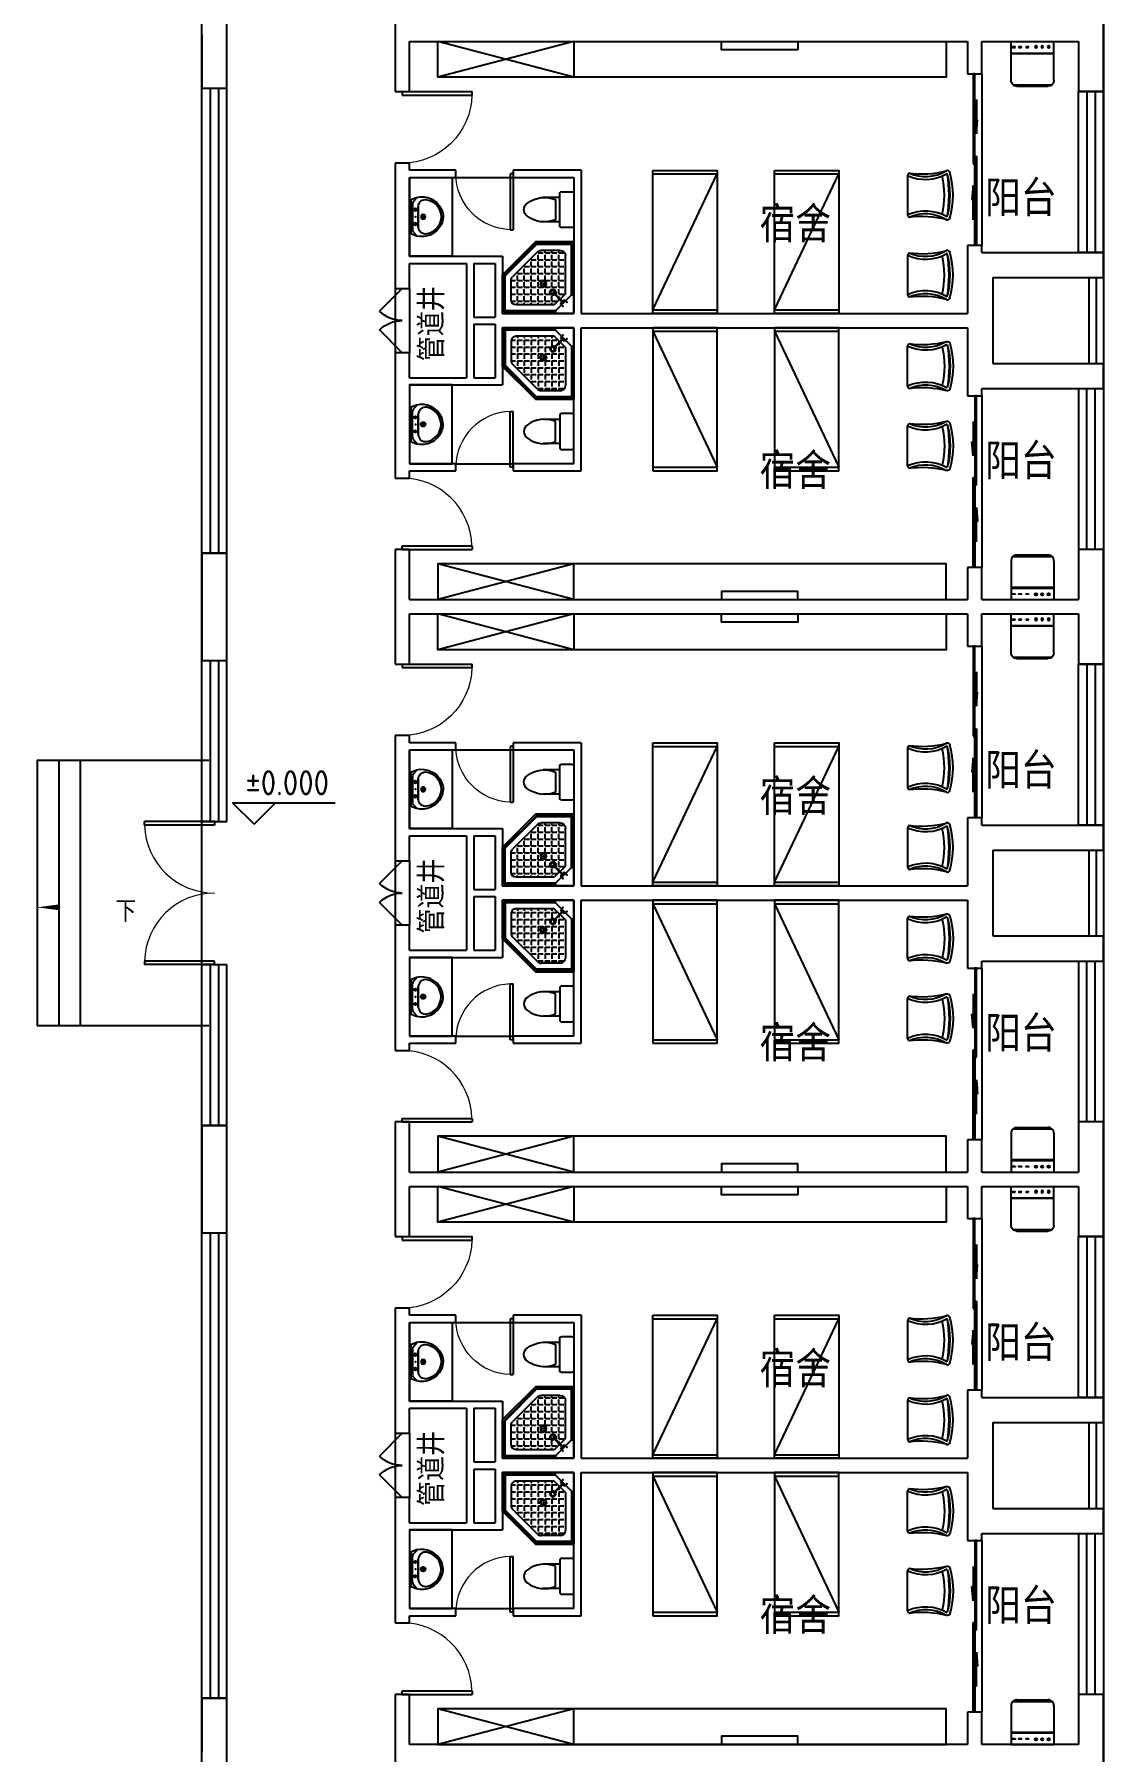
# Model space of a CAD drawing. Extents: x 0 to 302064749, y -59725395 to 1524223.
# Drawn here: x 997588 to 1012528, y -97802 to -73802 of the extents above; entities that cross this region are included whole.
import ezdxf

# ---------------------------------------------------------------- set-up
doc = ezdxf.new("R2010")
doc.units = 0
doc.header["$LTSCALE"] = 1000
doc.linetypes.add('DOTE', pattern=[2.42, 2, -0.2, 0.02, -0.2])
for name, color, linetype in [('A-ANNO-IDEN', 3, 'Continuous'), ('A-ANNO-IDEN-LEVL', 3, 'Continuous'), ('A-ANNO-TXT', 7, 'Continuous'), ('A-Fixt', 81, 'Continuous'), ('CLAYER', 7, 'Continuous'), ('DOOR_FIRE', 4, 'Continuous'), ('E2-栏杆', 92, 'Continuous'), ('E2-楼梯、坡道', 52, 'Continuous'), ('PUB_TEXT', 7, 'Continuous'), ('WALL', 2, 'Continuous'), ('WINDOW', 4, 'Continuous'), ('洁具', 213, 'Continuous'), ('配景', 3, 'Continuous')]:
    doc.layers.add(name, color=color, linetype=linetype)
doc.layers.add('DOTE', color=1, linetype='DOTE', lineweight=9, plot=False)
doc.layers.get('DOTE').off()
doc.styles.add('-黑体_T3', font='', dxfattribs={"width": 0.8})
doc.styles.get("Standard").update_dxf_attribs({"font": 'geniso.shx', "bigfont": 'hztxt.shx'})
doc.styles.get('-黑体_T3').set_extended_font_data('SimHei')

# ---------------------------------------------------------------- blocks, each defined once
blk = doc.blocks.new('1F平面-CAD导入_dwg_Drawing4_t3_dwg_$plan$00001613-474159-1F-927810-1F')
at = {"layer": '洁具'}
for p, q in [((-30, 250), (-170, 250)), ((-200, 170), (-430, 170)), ((-260, -140), (-260, 140)), ((-200, -170), (-200, -220)), ((-170, -250), (-30, -250))]:
    blk.add_line(p, q, dxfattribs=at)
for points in [[(-200, 220), (-200, 170), (-200, -170), (-430, -170)], [(0, -220), (0, 220)]]:
    blk.add_lwpolyline(points, dxfattribs=at)
for centre, radius, start, end in [((-170, 220), 30, 90, 180), ((-30, 220), 30, 0, 90), ((-590, 0), 110, 123.4509, 236.5491), ((-413, -227), 398, 67.4505, 126.6381), ((-413, 227), 398, 233.3619, 292.5495), ((-170, -220), 30, 180, 270), ((-30, -220), 30, 270, 0)]:
    blk.add_arc(centre, radius, start, end, dxfattribs=at)
blk = doc.blocks.new('$lvtry$00000169')
at = {"color": 0}
for p, q in [((259, -36), (259, 0)), ((259, -36), (36, -259)), ((276, -120), (120, -276)), ((144, -151), (291, -298)), ((151, -144), (298, -291)), ((173, -309), (173, -239)), ((183, -213), (205, -213)), ((220, -213), (243, -213)), ((259, -24), (976, -24)), ((259, -36), (964, -36)), ((270, -213), (270, -143)), ((270, -213), (340, -213)), ((270, -263), (270, -239)), ((276, -120), (808, -120)), ((366, -213), (366, -143)), ((366, -213), (436, -213)), ((366, -309), (366, -239)), ((462, -213), (462, -143)), ((462, -213), (532, -213)), ((462, -309), (462, -239)), ((558, -213), (558, -143)), ((558, -213), (628, -213)), ((558, -309), (558, -239)), ((655, -213), (655, -143)), ((655, -213), (725, -213)), ((655, -309), (655, -239)), ((751, -213), (751, -143)), ((751, -213), (821, -213)), ((751, -309), (751, -239)), ((847, -213), (847, -143)), ((847, -213), (880, -213)), ((847, -309), (847, -239)), ((880, -192), (880, -460)), ((964, -36), (976, -24)), ((964, -36), (964, -525)), ((976, -24), (976, -530)), ((36, -259), (0, -259)), ((24, -259), (24, -976)), ((36, -259), (36, -964)), ((120, -276), (120, -808)), ((120, -309), (147, -309)), ((120, -405), (147, -405)), ((173, -309), (243, -309)), ((173, -405), (173, -335)), ((173, -405), (243, -405)), ((173, -501), (173, -431)), ((270, -405), (270, -335)), ((270, -405), (340, -405)), ((270, -501), (270, -431)), ((334, -309), (340, -309)), ((366, -309), (436, -309)), ((366, -405), (366, -335)), ((366, -405), (379, -405)), ((366, -501), (366, -431)), ((462, -309), (532, -309)), ((462, -405), (462, -335)), ((462, -405), (532, -405)), ((462, -501), (462, -431)), ((558, -309), (628, -309)), ((558, -405), (558, -335)), ((558, -405), (628, -405)), ((558, -501), (558, -431)), ((655, -309), (725, -309)), ((655, -405), (655, -335)), ((655, -405), (725, -405)), ((655, -501), (655, -431)), ((751, -309), (821, -309)), ((751, -405), (751, -335)), ((751, -405), (821, -405)), ((751, -501), (751, -431)), ((847, -309), (880, -309)), ((847, -405), (847, -335)), ((847, -405), (880, -405)), ((847, -501), (847, -431)), ((120, -501), (147, -501)), ((120, -598), (147, -598)), ((120, -694), (147, -694)), ((173, -501), (243, -501)), ((173, -598), (173, -528)), ((173, -598), (243, -598)), ((173, -694), (173, -624)), ((173, -694), (243, -694)), ((270, -501), (340, -501)), ((270, -598), (270, -528)), ((270, -598), (340, -598)), ((270, -694), (270, -624)), ((270, -694), (340, -694)), ((366, -501), (436, -501)), ((366, -598), (366, -528)), ((366, -598), (436, -598)), ((366, -694), (366, -624)), ((366, -694), (436, -694)), ((462, -501), (532, -501)), ((462, -598), (462, -528)), ((462, -598), (532, -598)), ((462, -694), (462, -624)), ((462, -694), (532, -694)), ((859, -511), (511, -859)), ((964, -525), (525, -964)), ((976, -530), (530, -976)), ((558, -501), (628, -501)), ((558, -598), (558, -528)), ((558, -598), (628, -598)), ((558, -694), (558, -624)), ((558, -694), (628, -694)), ((655, -501), (725, -501)), ((655, -598), (655, -528)), ((655, -598), (725, -598)), ((655, -694), (655, -624)), ((655, -694), (676, -694)), ((751, -501), (821, -501)), ((751, -598), (751, -528)), ((751, -598), (773, -598)), ((847, -501), (867, -501)), ((964, -525), (976, -530)), ((120, -790), (147, -790)), ((173, -790), (173, -720)), ((173, -790), (243, -790)), ((173, -878), (173, -816)), ((192, -880), (460, -880)), ((270, -790), (270, -720)), ((270, -790), (340, -790)), ((270, -880), (270, -816)), ((366, -790), (366, -720)), ((366, -790), (436, -790)), ((366, -880), (366, -816)), ((462, -790), (462, -720)), ((462, -790), (532, -790)), ((462, -880), (462, -816)), ((558, -790), (558, -720)), ((558, -790), (580, -790)), ((36, -964), (24, -976)), ((24, -976), (530, -976)), ((36, -964), (525, -964)), ((525, -964), (530, -976))]:
    blk.add_line(p, q, dxfattribs=at)
blk.add_lwpolyline([(0, 0), (0, -1000), (540, -1000), (1000, -540), (1000, 0)], close=True)
for points in [[(0, 0), (0, -1000)], [(0, 0), (1000, 0)], [(1000, 0), (1000, -540)], [(136, -190), (148, -178), (132, -162), (121, -174)], [(190, -136), (178, -148), (162, -132), (174, -121)], [(1000, -540), (540, -1000)], [(0, -1000), (540, -1000)]]:
    blk.add_lwpolyline(points, close=True, dxfattribs=at)
for radius in [43.8, 31.1]:
    blk.add_circle((416, -428), radius, dxfattribs=at)
for centre, radius, start, end in [((808, -192), 72, 0, 90), ((296, -296), 40.6, 142.583, 128.4197), ((296, -296), 28.6, 145.828, 125.6599), ((808, -460), 72, 315, 0), ((192, -808), 72, 180, 270), ((460, -808), 72, 270, 315)]:
    blk.add_arc(centre, radius, start, end, dxfattribs=at)
for p in [(103, -156, 0), (156, -102, 0), (416, -428, 0)]:
    blk.add_point(p, dxfattribs=at)
blk = doc.blocks.new('$lvtry$00000178')
at = {"color": 0}
for p, q in [((-238, 0), (238, 0)), ((-214, -36), (-272, -91)), ((-180, -23), (180, -23)), ((-142, -105), (140, -105)), ((140, -105), (-142, -105)), ((216, -37), (268, -91))]:
    blk.add_line(p, q, dxfattribs=at)
blk.add_lwpolyline([(-104, -430, 0.224698), (110, -425, 0.348046), (269, -79), (239, 0), (-241, 0), (-271, -79, 0.356844)], format="xyb", close=True, dxfattribs=at)
for centre, radius in [((-100, -65), 16.3), ((1, -172), 31.6), ((100, -65), 16.3)]:
    blk.add_circle(centre, radius, dxfattribs=at)
at = {"color": 0, "lineweight": 13}
blk.add_circle((1, -172), 23, dxfattribs=at)
at = {"color": 0}
for centre, radius, start, end in [((-142, -205), 100, 90, 190.5602), ((-1, -179), 243, 190.5602, 349.4398), ((-180, -73), 50, 90, 133.181), ((140, -205), 100, 349.4398, 90), ((180, -73), 50, 44.5607, 90)]:
    blk.add_arc(centre, radius, start, end, dxfattribs=at)
for p in [(0, -65), (1, -172)]:
    blk.add_point(p, dxfattribs=at)
blk = doc.blocks.new('A$C70365C93')
at = {"layer": '洁具'}
blk.add_lwpolyline([(-1900, 2300), (-1900, 1700), (-800, 1700), (-800, 2300)], close=True, dxfattribs=at)
blk.add_blockref('$lvtry$00000178', (-1350, 2280), dxfattribs=at)
at = {"layer": '洁具', "rotation": 180}
blk.add_blockref('$lvtry$00000169', (0, 0), dxfattribs=at)
at = {"layer": '洁具', "extrusion": (0, 0, -1), "xscale": -1, "zscale": -1, "rotation": 90}
blk.add_blockref('1F平面-CAD导入_dwg_Drawing4_t3_dwg_$plan$00001613-474159-1F-927810-1F', (1450, 0), dxfattribs=at)
blk = doc.blocks.new('单人床')
at = {"layer": 'A-Fixt'}
for p, q in [((47774, 13973), (48674, 13973)), ((47774, 12073), (48674, 13973)), ((47774, 12073), (48674, 12073))]:
    blk.add_line(p, q, dxfattribs=at)
blk.add_lwpolyline([(47774, 14023), (48674, 14023), (48674, 12023), (47774, 12023), (47774, 14023)], dxfattribs=at)
blk = doc.blocks.new('CH_AP01')
for p, q in [((-311, 17), (-275, 0)), ((-275, 0), (275, 0)), ((275, 0), (311, 17))]:
    blk.add_line(p, q)
for centre, radius, start, end in [((-307, 555), 37.8, 100.1859, 202.8359), ((-1658, 202), 1360, 352.1659, 14.4283), ((-824, 250), 563, 335.5038, 31.0903), ((0, -579), 1213, 74.7104, 105.2896), ((0, -579), 1173, 75.0287, 104.9713), ((0, -1278), 1857, 80.611, 99.389), ((-824, 250), 603, 335.5038, 30.2691), ((0, -579), 1093, 75.8767, 104.1233), ((824, 250), 603, 149.7309, 204.4962), ((824, 250), 563, 148.9097, 204.4962), ((1658, 202), 1360, 165.5717, 187.8341), ((307, 555), 37.8, 337.1641, 79.8141)]:
    blk.add_arc(centre, radius, start, end)
blk = doc.blocks.new('A$C61295E98')
at = {"color": 3}
for p, q in [((544, 598), (0, 598)), ((0, 598), (0, 0)), ((161, 598), (161, 0)), ((170, 0), (170, 598)), ((603, 572), (603, 26)), ((624, 518), (624, 80)), ((544, 0), (0, 0))]:
    blk.add_line(p, q, dxfattribs=at)
for points in [[(82, 540), (75, 540), (75, 577), (82, 577)], [(82, 453), (75, 453), (75, 490), (82, 490)], [(82, 353), (75, 353), (75, 389), (82, 389)]]:
    blk.add_lwpolyline(points, close=True, dxfattribs=at)
for centre in [(74, 250), (74, 164), (74, 71)]:
    blk.add_circle(centre, 15.7, dxfattribs=at)
for centre, start, end in [((544, 518), 360, 90), ((544, 80), 270, 0)]:
    blk.add_arc(centre, 80, start, end, dxfattribs=at)
blk = doc.blocks.new('宿舍')
at = {"layer": 'A-Fixt'}
for p, q in [((47854, 13802), (48354, 15702)), ((48354, 13802), (47854, 15702)), ((47854, 13802), (48354, 13802))]:
    blk.add_line(p, q, dxfattribs=at)
for points in [[(47854, 8602), (48354, 8602), (48354, 15702), (47854, 15702)], [(47854, 10676), (47970, 10676), (47970, 11743), (47854, 11743)]]:
    blk.add_lwpolyline(points, close=True, dxfattribs=at)
at = {"xscale": -1, "rotation": 90}
for p in [(63677, 60475), (63677, 58775)]:
    blk.add_blockref('单人床', p, dxfattribs=at)
at = {"layer": 'A-Fixt', "xscale": -1, "rotation": 180}
for p in [(50002, 9140), (51117, 9140)]:
    blk.add_blockref('CH_AP01', p, dxfattribs=at)
at = {"layer": '配景', "color": 252}
blk.add_blockref('A$C61295E98', (47854, 7097), dxfattribs=at)
blk = doc.blocks.new('$TCHSYS$WIN2D')
for p, q in [((-0.5, 0.5), (0.5, 0.5)), ((-0.5, 0.5), (-0.5, -0.5)), ((0.5, 0.5), (0.5, -0.5)), ((0.5, 0.1667), (-0.5, 0.1667)), ((0.5, -0.1667), (-0.5, -0.1667)), ((-0.5, -0.5), (0.5, -0.5))]:
    blk.add_line(p, q)
blk = doc.blocks.new('$DorLib2D$00000001')
for p, q in [((0.45, 0.975), (0.5, 0.975)), ((0.45, 0), (0.45, 0.975)), ((0.5, 0), (0.5, 0.975)), ((0.5, 0), (0.45, 0))]:
    blk.add_line(p, q)
at = {"lineweight": 13}
blk.add_arc((0.475, 0), 0.975, 91.4693, 180, dxfattribs=at)
blk = doc.blocks.new('$DorLib2D$00000002')
for p, q in [((-0.5, 0), (-0.5, 0.4875)), ((-0.475, 0.4875), (-0.5, 0.4875)), ((-0.475, 0), (-0.475, 0.4875)), ((0.475, 0), (0.475, 0.4875)), ((0.475, 0.4875), (0.5, 0.4875)), ((0.5, 0), (0.5, 0.4875)), ((-0.5, 0), (-0.475, 0)), ((0.5, 0), (0.475, 0))]:
    blk.add_line(p, q)
at = {"lineweight": 13}
for centre, start, end in [((-0.4875, 0), 0, 88.53072), ((0.4875, 0), 91.46928, 180)]:
    blk.add_arc(centre, 0.4875, start, end, dxfattribs=at)
blk = doc.blocks.new('$WINLIB2D$00000001')
at = {"color": 0}
for points in [[(-0.5, 0.5), (-0.5, -0.5)], [(-0.5, 0.5), (0.5, 0.5)], [(0.5, -0.5), (0.5, 0.5)], [(0.5, 0.167), (-0.5, 0.167)], [(0.5, -0.167), (-0.5, -0.167)], [(-0.5, -0.5), (0.5, -0.5)]]:
    blk.add_lwpolyline(points, dxfattribs=at)
blk = doc.blocks.new('$DorLib2D$00000131')
at = {"color": 0, "linetype": 'Continuous'}
for p, q in [((-0.5, 0.125), (-0.5, 0)), ((0.019, 0.125), (-0.5, 0.125)), ((0.019, 0), (0.019, 0.125)), ((0.15, 0.125), (0.232, 0.197)), ((0.35, 0.125), (0.15, 0.125)), ((0.232, 0.197), (0.232, 0.125)), ((-0.5, 0), (0.019, 0)), ((-0.024, 0), (0.5, 0)), ((-0.024, -0.125), (-0.024, 0)), ((0.5, 0), (0.5, -0.125)), ((-0.35, -0.125), (-0.15, -0.125)), ((-0.232, -0.197), (-0.232, -0.125)), ((-0.15, -0.125), (-0.232, -0.197)), ((0.5, -0.125), (-0.024, -0.125))]:
    blk.add_line(p, q, dxfattribs=at)
blk = doc.blocks.new('$DorLib2D$00000116')
at = {"color": 0}
for p, q in [((-0.5, 0), (-0.146, 0.354)), ((0.5, 0), (0.146, 0.354))]:
    blk.add_line(p, q, dxfattribs=at)
for centre, start, end in [((-0.5, 0), 0, 45), ((0.5, 0), 135, 180)]:
    blk.add_arc(centre, 0.5, start, end, dxfattribs=at)
blk = doc.blocks.new('A$C6811127b')
at = {"layer": 'A-ANNO-IDEN'}
blk.add_lwpolyline([(93290.4, 39600, 0, 0, 0), (92300, 39600, 0, 80, 0), (92600, 39600, 0, 0, 0)], format="xyseb", dxfattribs=at)
at = {"layer": 'A-ANNO-IDEN-LEVL'}
for p, q in [((95330.7, 40760.8), (95030.7, 41060.8)), ((95030.7, 41060.8), (96464.6, 41060.8)), ((95330.7, 40760.8), (95630.7, 41060.8))]:
    blk.add_line(p, q, dxfattribs=at)
at = {"layer": 'DOOR_FIRE'}
for p, q in [((97300, 48250), (97300, 47350)), ((97500, 48250), (97500, 47350)), ((97300, 40250), (97300, 39350)), ((97500, 40250), (97500, 39350)), ((97300, 32250), (97300, 31350)), ((97500, 32250), (97500, 31350))]:
    blk.add_line(p, q, dxfattribs=at)
at = {"layer": 'E2-栏杆'}
for points in [[(107000, 47200), (107000, 48400)], [(107100, 47200), (107100, 48400)], [(107000, 39200), (107000, 40400)], [(107100, 39200), (107100, 40400)], [(107000, 31200), (107000, 32400)], [(107100, 31200), (107100, 32400)]]:
    blk.add_lwpolyline(points, dxfattribs=at)
at = {"layer": 'E2-楼梯、坡道'}
for points in [[(92600, 41650), (92300, 41650), (92300, 37950), (92600, 37950)], [(92900, 41650), (92600, 41650), (92600, 37950), (92900, 37950)], [(94700, 41650), (92900, 41650), (92900, 37950), (94700, 37950)]]:
    blk.add_lwpolyline(points, dxfattribs=at)
at = {"layer": 'WALL'}
for p, q in [((97300, 52600), (97300, 51800)), ((107200, 51800), (107200, 52600)), ((94950, 51800), (94950, 52550)), ((94600, 51800), (94600, 51050)), ((94950, 51050), (94950, 51800)), ((97300, 51800), (97300, 51000)), ((97500, 51700), (99650, 51700)), ((97500, 51000), (97500, 51700)), ((99650, 51700), (105300, 51700)), ((105300, 51700), (105300, 51250)), ((105500, 51700), (106850, 51700)), ((105500, 51250), (105500, 51700)), ((106850, 51700), (106850, 51000)), ((107200, 51000), (107200, 51800)), ((105300, 51250), (105500, 51250)), ((94600, 51050), (94950, 51050)), ((97300, 51000), (97500, 51000)), ((106850, 51000), (107200, 51000)), ((97500, 50000), (97300, 50000)), ((97300, 50000), (97300, 49900)), ((97500, 49900), (97500, 50000)), ((97300, 49900), (97300, 48700)), ((98150, 49900), (97500, 49900)), ((97500, 49800), (98150, 49800)), ((97500, 49800), (97500, 48700)), ((98150, 49800), (98150, 49900)), ((99900, 49900), (98950, 49900)), ((98950, 49900), (98950, 49800)), ((98950, 49800), (99800, 49800)), ((99800, 49800), (99800, 47900)), ((99900, 49900), (99900, 47900)), ((105500, 48850), (105300, 48850)), ((105300, 48850), (105300, 48500)), ((105500, 48750), (105500, 48850)), ((105500, 48750), (106850, 48750)), ((107200, 48750), (106850, 48750)), ((107200, 48400), (107200, 48750)), ((97300, 48700), (97300, 48250)), ((97500, 48700), (98300, 48700)), ((97500, 48600), (98300, 48600)), ((97500, 48250), (97500, 48600)), ((98300, 48700), (98800, 48700)), ((98300, 48600), (98300, 47800)), ((98400, 48600), (98400, 47850)), ((98400, 48600), (98700, 48600)), ((98700, 48600), (98700, 47850)), ((98800, 48700), (98800, 47900)), ((105300, 48500), (105300, 47900)), ((97300, 48250), (97500, 48250)), ((105650, 48400), (107200, 48400)), ((105650, 48400), (105650, 47800)), ((98300, 47800), (98300, 47000)), ((98400, 47850), (98700, 47850)), ((98800, 47900), (99800, 47900)), ((99900, 47900), (105300, 47900)), ((105650, 47800), (105650, 47200)), ((98400, 47750), (98700, 47750)), ((98400, 47750), (98400, 47000)), ((98700, 47750), (98700, 47000)), ((98800, 47700), (99800, 47700)), ((98800, 47700), (98800, 46900)), ((99800, 45800), (99800, 47700)), ((99900, 47700), (105300, 47700)), ((99900, 45700), (99900, 47700)), ((105300, 47700), (105300, 47100)), ((97500, 47350), (97300, 47350)), ((97300, 47350), (97300, 46900)), ((97500, 47000), (97500, 47350)), ((105300, 47100), (105300, 46750)), ((105650, 47200), (107200, 47200)), ((107200, 46850), (107200, 47200)), ((97300, 46900), (97300, 45700)), ((97500, 47000), (98300, 47000)), ((97500, 46900), (98300, 46900)), ((97500, 46900), (97500, 45800)), ((98300, 46900), (98800, 46900)), ((98400, 47000), (98700, 47000)), ((105500, 46850), (106850, 46850)), ((105500, 46750), (105500, 46850)), ((106850, 46850), (107200, 46850)), ((105300, 46750), (105500, 46750)), ((97300, 45700), (97300, 45600)), ((98150, 45800), (97500, 45800)), ((97500, 45600), (97500, 45700)), ((97500, 45700), (98150, 45700)), ((98150, 45700), (98150, 45800)), ((99800, 45800), (98950, 45800)), ((98950, 45800), (98950, 45700)), ((98950, 45700), (99900, 45700)), ((97300, 45600), (97500, 45600)), ((94950, 44550), (94600, 44550)), ((94600, 44550), (94600, 43800)), ((94950, 43800), (94950, 44550)), ((97500, 44600), (97300, 44600)), ((97300, 44600), (97300, 43800)), ((97500, 43900), (97500, 44600)), ((107200, 44600), (106850, 44600)), ((106850, 44600), (106850, 43900)), ((107200, 43800), (107200, 44600)), ((105500, 44350), (105300, 44350)), ((105300, 44350), (105300, 43900)), ((105500, 43900), (105500, 44350)), ((94600, 43800), (94600, 43050)), ((94950, 43050), (94950, 43800)), ((97300, 43800), (97300, 43000)), ((97500, 43900), (99650, 43900)), ((97500, 43700), (99650, 43700)), ((97500, 43000), (97500, 43700)), ((99650, 43900), (105300, 43900)), ((99650, 43700), (105300, 43700)), ((105300, 43700), (105300, 43250)), ((105500, 43900), (106850, 43900)), ((105500, 43250), (105500, 43700)), ((105500, 43700), (106850, 43700)), ((106850, 43700), (106850, 43000)), ((107200, 43000), (107200, 43800)), ((105300, 43250), (105500, 43250)), ((94600, 43050), (94950, 43050)), ((97300, 43000), (97500, 43000)), ((106850, 43000), (107200, 43000)), ((97500, 42000), (97300, 42000)), ((97300, 42000), (97300, 41900)), ((97300, 41900), (97300, 40700)), ((97500, 41900), (97500, 42000)), ((98150, 41900), (97500, 41900)), ((97500, 41800), (98150, 41800)), ((97500, 41800), (97500, 40700)), ((98150, 41800), (98150, 41900)), ((99900, 41900), (98950, 41900)), ((98950, 41900), (98950, 41800)), ((98950, 41800), (99800, 41800)), ((99800, 41800), (99800, 39900)), ((99900, 41900), (99900, 39900)), ((105500, 40850), (105300, 40850)), ((105300, 40850), (105300, 40500)), ((105500, 40750), (105500, 40850)), ((97300, 40700), (97300, 40250)), ((97500, 40700), (98300, 40700)), ((97500, 40600), (98300, 40600)), ((97500, 40250), (97500, 40600)), ((98300, 40700), (98800, 40700)), ((98300, 40600), (98300, 39800)), ((98400, 40600), (98400, 39850)), ((98400, 40600), (98700, 40600)), ((98700, 40600), (98700, 39850)), ((98800, 40700), (98800, 39900)), ((105500, 40750), (106850, 40750)), ((107200, 40750), (106850, 40750)), ((107200, 40400), (107200, 40750)), ((105300, 40500), (105300, 39900)), ((105650, 40400), (107200, 40400)), ((105650, 40400), (105650, 39800)), ((97300, 40250), (97500, 40250)), ((98400, 39850), (98700, 39850)), ((98800, 39900), (99800, 39900)), ((99900, 39900), (105300, 39900)), ((98300, 39800), (98300, 39000)), ((98400, 39750), (98700, 39750)), ((98400, 39750), (98400, 39000)), ((98700, 39750), (98700, 39000)), ((98800, 39700), (99800, 39700)), ((98800, 39700), (98800, 38900)), ((99800, 37800), (99800, 39700)), ((99900, 39700), (105300, 39700)), ((99900, 37700), (99900, 39700)), ((105300, 39700), (105300, 39100)), ((105650, 39800), (105650, 39200)), ((97500, 39350), (97300, 39350)), ((97300, 39350), (97300, 38900)), ((97500, 39000), (97500, 39350)), ((105650, 39200), (107200, 39200)), ((107200, 38850), (107200, 39200)), ((97300, 38900), (97300, 37700)), ((97500, 39000), (98300, 39000)), ((97500, 38900), (98300, 38900)), ((97500, 38900), (97500, 37800)), ((98300, 38900), (98800, 38900)), ((98400, 39000), (98700, 39000)), ((105300, 39100), (105300, 38750)), ((105300, 38750), (105500, 38750)), ((105500, 38850), (106850, 38850)), ((105500, 38750), (105500, 38850)), ((106850, 38850), (107200, 38850)), ((97300, 37700), (97300, 37600)), ((98150, 37800), (97500, 37800)), ((97500, 37600), (97500, 37700)), ((97500, 37700), (98150, 37700)), ((98150, 37700), (98150, 37800)), ((99800, 37800), (98950, 37800)), ((98950, 37800), (98950, 37700)), ((98950, 37700), (99900, 37700)), ((97300, 37600), (97500, 37600)), ((94950, 36550), (94600, 36550)), ((94600, 36550), (94600, 35800)), ((94950, 35800), (94950, 36550)), ((97500, 36600), (97300, 36600)), ((97300, 36600), (97300, 35800)), ((97500, 35900), (97500, 36600)), ((107200, 36600), (106850, 36600)), ((106850, 36600), (106850, 35900)), ((107200, 35800), (107200, 36600)), ((105500, 36350), (105300, 36350)), ((105300, 36350), (105300, 35900)), ((105500, 35900), (105500, 36350)), ((94600, 35800), (94600, 35050)), ((94950, 35050), (94950, 35800)), ((97300, 35800), (97300, 35000)), ((97500, 35900), (99650, 35900)), ((99650, 35900), (105300, 35900)), ((105500, 35900), (106850, 35900)), ((107200, 35000), (107200, 35800)), ((97500, 35700), (99650, 35700)), ((97500, 35000), (97500, 35700)), ((99650, 35700), (105300, 35700)), ((105300, 35700), (105300, 35250)), ((105500, 35250), (105500, 35700)), ((105500, 35700), (106850, 35700)), ((106850, 35700), (106850, 35000)), ((94600, 35050), (94950, 35050)), ((105300, 35250), (105500, 35250)), ((97300, 35000), (97500, 35000)), ((106850, 35000), (107200, 35000)), ((97500, 34000), (97300, 34000)), ((97300, 34000), (97300, 33900)), ((97300, 33900), (97300, 32700)), ((97500, 33900), (97500, 34000)), ((98150, 33900), (97500, 33900)), ((98150, 33800), (98150, 33900)), ((99900, 33900), (98950, 33900)), ((98950, 33900), (98950, 33800)), ((99900, 33900), (99900, 31900)), ((97500, 33800), (98150, 33800)), ((97500, 33800), (97500, 32700)), ((98950, 33800), (99800, 33800)), ((99800, 33800), (99800, 31900)), ((97300, 32700), (97300, 32250)), ((97500, 32700), (98300, 32700)), ((98300, 32700), (98800, 32700)), ((98800, 32700), (98800, 31900)), ((105500, 32850), (105300, 32850)), ((105300, 32850), (105300, 32500)), ((105500, 32750), (105500, 32850)), ((105500, 32750), (106850, 32750)), ((107200, 32750), (106850, 32750)), ((107200, 32400), (107200, 32750)), ((97500, 32600), (98300, 32600)), ((97500, 32250), (97500, 32600)), ((98300, 32600), (98300, 31800)), ((98400, 32600), (98400, 31850)), ((98400, 32600), (98700, 32600)), ((98700, 32600), (98700, 31850)), ((105300, 32500), (105300, 31900)), ((105650, 32400), (107200, 32400)), ((105650, 32400), (105650, 31800)), ((97300, 32250), (97500, 32250)), ((98300, 31800), (98300, 31000)), ((98400, 31850), (98700, 31850)), ((98400, 31750), (98700, 31750)), ((98400, 31750), (98400, 31000)), ((98700, 31750), (98700, 31000)), ((98800, 31900), (99800, 31900)), ((98800, 31700), (99800, 31700)), ((98800, 31700), (98800, 30900)), ((99800, 29800), (99800, 31700)), ((99900, 31900), (105300, 31900)), ((99900, 31700), (105300, 31700)), ((99900, 29700), (99900, 31700)), ((105300, 31700), (105300, 31100)), ((105650, 31800), (105650, 31200)), ((97500, 31350), (97300, 31350)), ((97300, 31350), (97300, 30900)), ((97500, 31000), (97500, 31350)), ((105650, 31200), (107200, 31200)), ((107200, 30850), (107200, 31200)), ((97500, 31000), (98300, 31000)), ((98400, 31000), (98700, 31000)), ((105300, 31100), (105300, 30750)), ((97300, 30900), (97300, 29700)), ((97500, 30900), (98300, 30900)), ((97500, 30900), (97500, 29800)), ((98300, 30900), (98800, 30900)), ((105300, 30750), (105500, 30750)), ((105500, 30850), (106850, 30850)), ((105500, 30750), (105500, 30850)), ((106850, 30850), (107200, 30850)), ((98150, 29800), (97500, 29800)), ((98150, 29700), (98150, 29800)), ((99800, 29800), (98950, 29800)), ((98950, 29800), (98950, 29700)), ((97300, 29700), (97300, 29600)), ((97300, 29600), (97500, 29600)), ((97500, 29600), (97500, 29700)), ((97500, 29700), (98150, 29700)), ((98950, 29700), (99900, 29700)), ((97500, 28600), (97300, 28600)), ((97300, 28600), (97300, 27800)), ((97500, 27900), (97500, 28600)), ((107200, 28600), (106850, 28600)), ((106850, 28600), (106850, 27900)), ((107200, 27800), (107200, 28600)), ((94950, 28550), (94600, 28550)), ((94600, 28550), (94600, 27800)), ((94950, 27800), (94950, 28550)), ((105500, 28350), (105300, 28350)), ((105300, 28350), (105300, 27900)), ((105500, 27900), (105500, 28350)), ((99650, 27900), (97500, 27900)), ((105300, 27900), (99650, 27900)), ((106850, 27900), (105500, 27900)), ((94950, 27050), (94950, 27800)), ((97300, 27800), (97300, 27000)), ((107200, 27000), (107200, 27800))]:
    blk.add_line(p, q, dxfattribs=at)
blk.add_lwpolyline([(94600, 67584.2), (107200, 67600), (107200, 12000), (94600, 11984.2)], close=True, dxfattribs=at)
at = {"layer": 'WINDOW'}
for p, q in [((105500, 51250), (105500, 48850)), ((98150, 49800), (98950, 49800)), ((105500, 46750), (105500, 44350)), ((98150, 45800), (98950, 45800)), ((105500, 43250), (105500, 40850)), ((98150, 41800), (98950, 41800)), ((94600, 38800), (94600, 40800)), ((105500, 38750), (105500, 36350)), ((98150, 37800), (98950, 37800)), ((105500, 35250), (105500, 32850)), ((98150, 33800), (98950, 33800)), ((105500, 30750), (105500, 28350)), ((98150, 29800), (98950, 29800))]:
    blk.add_line(p, q, dxfattribs=at)
at = {"xscale": -1}
for name, p, rotation in [('宿舍', (113601.7, 99553.8), 89.99999999594148), ('A$C70365C93', (99800, 47900), 90), ('宿舍', (113601.7, 91553.8), 90.00000000864915), ('A$C70365C93', (99800, 39900), 90), ('宿舍', (113601.7, 83553.8), 90.00000000459065), ('A$C70365C93', (99800, 31900), 90)]:
    blk.add_blockref(name, p, dxfattribs=dict(at, rotation=rotation))
for name, p, rotation in [('A$C70365C93', (99800, 47700), 90), ('宿舍', (113601.7, -3953.8), 90.0000000086492), ('A$C70365C93', (99800, 39700), 90), ('宿舍', (113601.7, -11953.8), 90.00000000459067), ('A$C70365C93', (99800, 31700), 90), ('宿舍', (113601.7, -19953.8), 89.99999999529602)]:
    blk.add_blockref(name, p, dxfattribs=dict(rotation=rotation))
at = {"layer": 'DOOR_FIRE', "xscale": 900, "yscale": -900, "zscale": 200, "rotation": 269.9999999999852}
for p in [(97400, 47800), (97400, 39800), (97400, 31800)]:
    blk.add_blockref('$DorLib2D$00000116', p, dxfattribs=at)
at = {"layer": 'WINDOW'}
for name, p, xscale, yscale, zscale, rotation in [('$DorLib2D$00000131', (105400, 50050), -2400, 200, -2400, 270), ('$TCHSYS$WIN2D', (94775, 47800), 6500, 350, 6500, 90.00000000098217), ('$DorLib2D$00000001', (97400, 50500), -1000, 1000, -1000, 270), ('$WINLIB2D$00000001', (107025, 49875), 2249.999999993481, 350, 2249.999999993481, 90), ('$WINLIB2D$00000001', (107025, 45725), -2249.999999993481, 350, -2249.999999993481, 90), ('$DorLib2D$00000131', (105400, 45550), 2400, 200, 2400, 270), ('$DorLib2D$00000001', (97400, 45100), 1000, 1000, 1000, 269.999999999993), ('$DorLib2D$00000131', (105400, 42050), -2400, 200, -2400, 270), ('$TCHSYS$WIN2D', (94775, 41925), 2249.999999997905, 350, 2249.999999997905, 90.00000000098217), ('$DorLib2D$00000001', (97400, 42500), 1000, -1000, 1000, 90), ('$WINLIB2D$00000001', (107025, 41875), 2249.999999993481, 350, 2249.999999993481, 90), ('$DorLib2D$00000002', (94775, 39800), 2000, 2000, 2000, 90.00000000098217), ('$TCHSYS$WIN2D', (94775, 37675), 2249.999999997905, 350, 2249.999999997905, 90.00000000098217), ('$DorLib2D$00000131', (105400, 37550), 2400, 200, 2400, 270), ('$WINLIB2D$00000001', (107025, 37725), -2249.999999993481, 350, -2249.999999993481, 90), ('$DorLib2D$00000001', (97400, 37100), -1000, -1000, -1000, 90), ('$TCHSYS$WIN2D', (94775, 31800), 6500, 350, 6500, 90.00000000098217), ('$DorLib2D$00000131', (105400, 34050), -2400, 200, -2400, 270), ('$DorLib2D$00000001', (97400, 34500), 1000, -1000, 1000, 90), ('$WINLIB2D$00000001', (107025, 33875), 2249.999999993481, 350, 2249.999999993481, 90), ('$DorLib2D$00000131', (105400, 29550), 2400, 200, 2400, 270), ('$WINLIB2D$00000001', (107025, 29725), -2249.999999993481, 350, -2249.999999993481, 90), ('$DorLib2D$00000001', (97400, 29100), -1000, -1000, -1000, 90)]:
    blk.add_blockref(name, p, dxfattribs=dict(at, xscale=xscale, yscale=yscale, zscale=zscale, rotation=rotation))
at = {"layer": 'WINDOW', "xscale": 800, "zscale": 800}
for p, yscale in [((98550, 49850), -800), ((98550, 45750), 800), ((98550, 41850), -800), ((98550, 37750), 800), ((98550, 33850), -800), ((98550, 29750), 800)]:
    blk.add_blockref('$DorLib2D$00000001', p, dxfattribs=dict(at, yscale=yscale))
at = {"layer": 'A-ANNO-TXT', "color": 7}
blk.add_text('%%P0.000', height=350, dxfattribs=at).set_placement((95209.3, 41165.8))
at = {"layer": 'A-ANNO-TXT', "color": 7, "style": '-黑体_T3', "width": 0.8}
blk.add_text('下', height=262.9, dxfattribs=at).set_placement((93395.4, 39425))
at = {"layer": 'CLAYER'}
for p in [(97987, 47232.4), (97987, 39232.4), (97987, 31232.4)]:
    blk.add_text('管道井', height=350, rotation=90, dxfattribs=at).set_placement(p)
at = {"layer": 'PUB_TEXT'}
for s, p in [('阳台', (105544.7, 49257.8)), ('宿舍', (102392.2, 48892)), ('阳台', (105544.7, 45582.3)), ('宿舍', (102392.2, 45446.6)), ('阳台', (105544.7, 41257.8)), ('宿舍', (102392.2, 40892)), ('宿舍', (102392.2, 37446.6)), ('阳台', (105544.7, 37582.3)), ('阳台', (105544.7, 33257.8)), ('宿舍', (102392.2, 32892)), ('宿舍', (102392.2, 29446.6)), ('阳台', (105544.7, 29582.3))]:
    blk.add_text(s, height=500, dxfattribs=at).set_placement(p)

msp = doc.modelspace()

# ---------------------------------------------------------------- block references
at = {"layer": 'DOTE'}
msp.add_blockref('A$C6811127b', (905328, -125602), dxfattribs=at)

doc.saveas('drawing.dxf')
